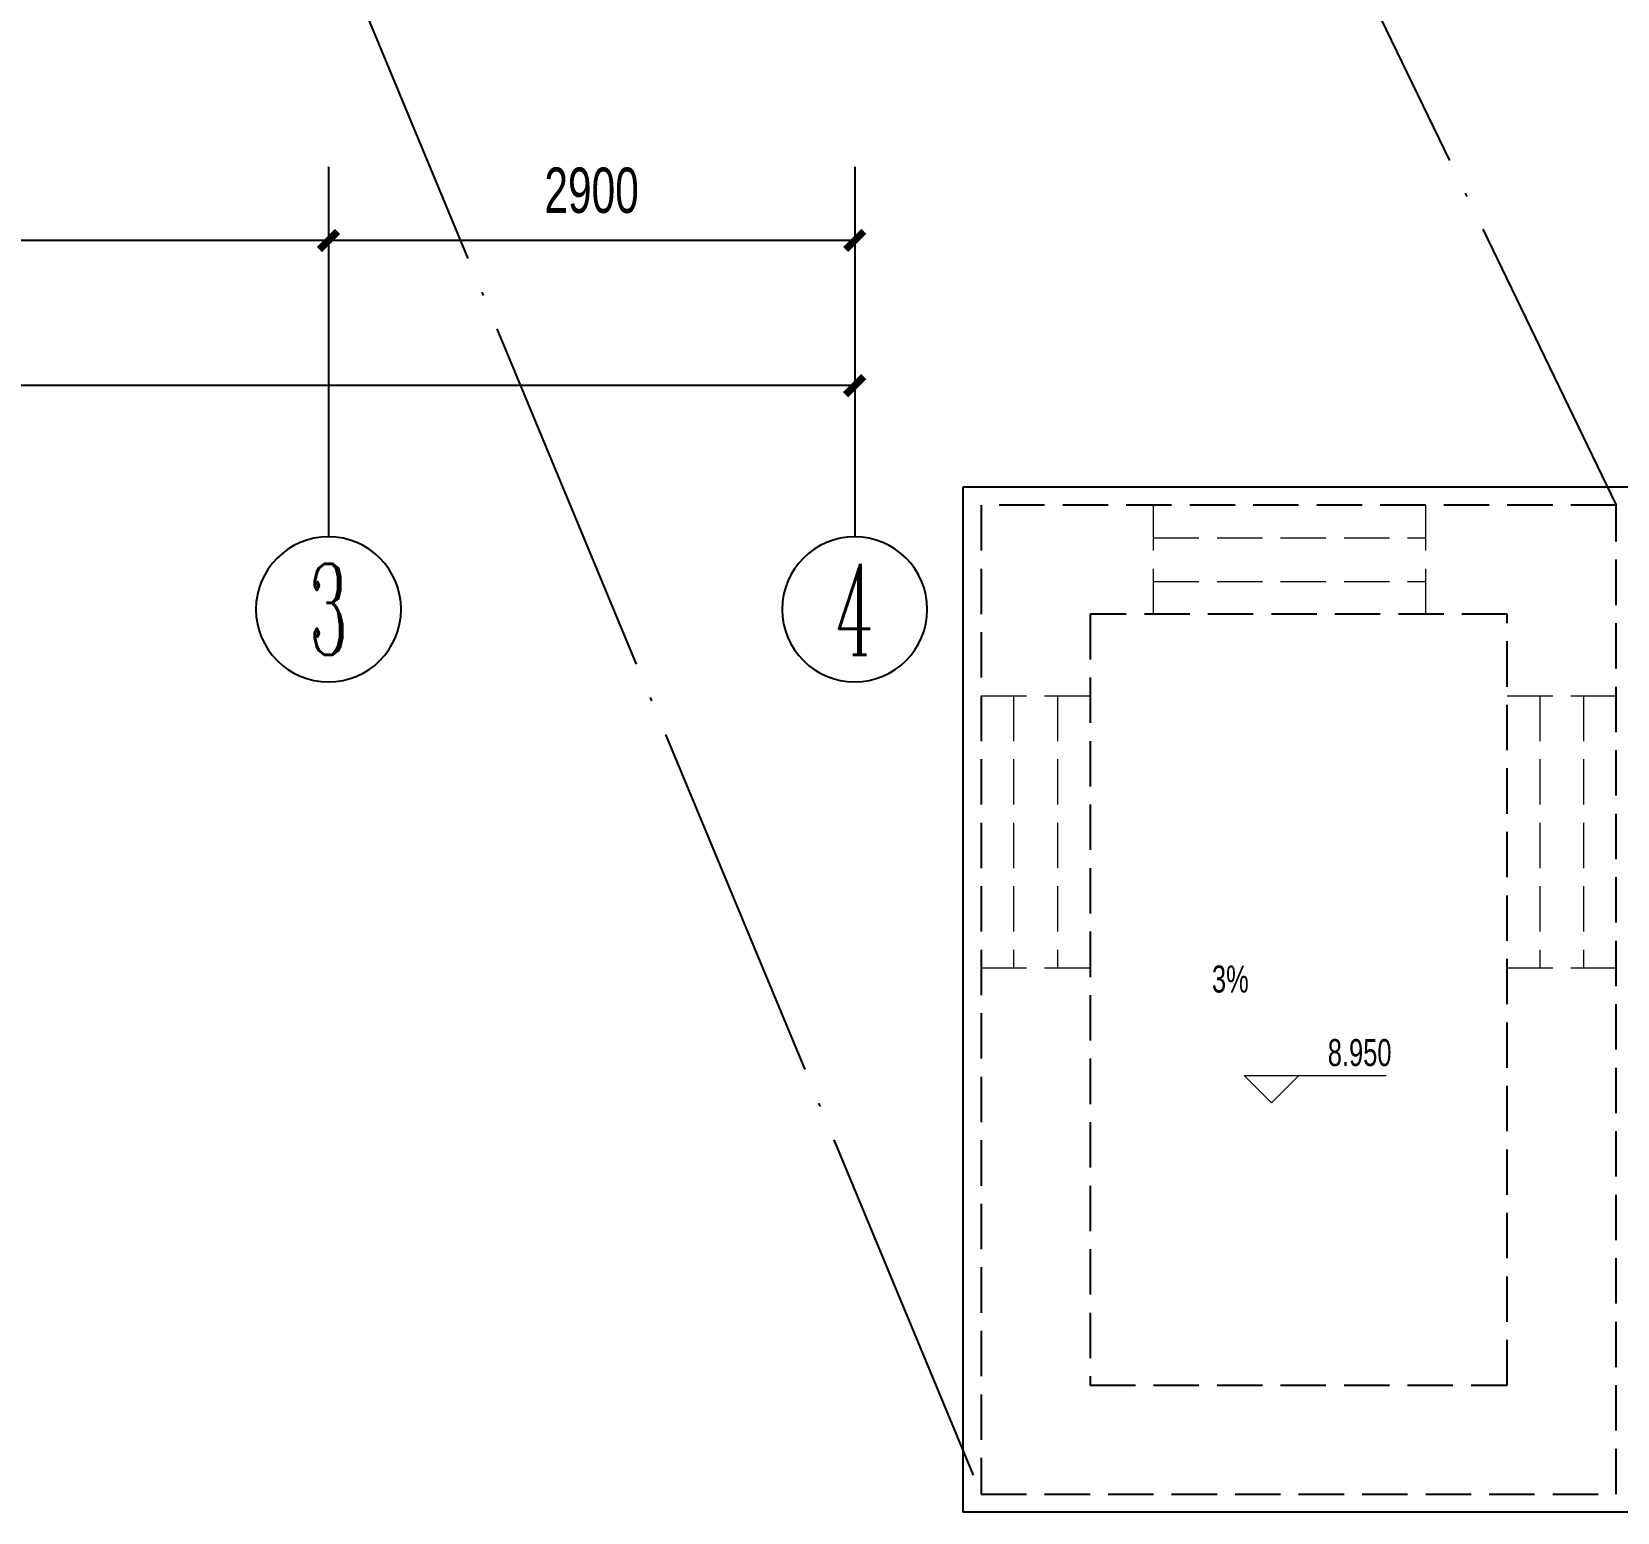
# Model space of a CAD drawing. Extents: x 141823 to 183823, y -39186 to 56515.
# Drawn here: x 169446 to 178185, y -2133 to 6027 of the extents above; entities that cross this region are included whole.
import ezdxf
from ezdxf.enums import TextEntityAlignment as Align

# ---------------------------------------------------------------- set-up
doc = ezdxf.new("R2010")
doc.units = 0
doc.header["$LTSCALE"] = 1000
doc.header["$MEASUREMENT"] = 0
doc.linetypes.add('DASH', pattern=[0.35, 0.25, -0.1])
doc.linetypes.add('DOTE', pattern=[2.42, 2, -0.2, 0.02, -0.2])
doc.layers.add('AXIS', color=3, linetype='Continuous')
doc.layers.add('AXIS_TEXT', color=7, linetype='Continuous')
for name, color, linetype, lineweight in [('DIM_ELEV', 3, 'Continuous', 15), ('DIM_SYMB', 3, 'Continuous', 15), ('PUB_TEXT', 7, 'Continuous', 15), ('WINDOW', 4, 'Continuous', 13)]:
    doc.layers.add(name, color=color, linetype=linetype, lineweight=lineweight)
doc.styles.add('_TCH_AXIS', font='COMPLEX', dxfattribs={"bigfont": 'GBCBIG'})
doc.styles.add('_TCH_DIM', font='hztxt_e.shx', dxfattribs={"width": 0.7, "bigfont": 'hztxt.shx'})
doc.styles.add('COMPLEX', font='COMPLEX')
doc.styles.add('DIM_FONT', font='hztxt_e.shx', dxfattribs={"width": 0.7, "bigfont": 'hztxt.shx'})
doc.dimstyles.new('DIMN50', dxfattribs={"dimtxt": 250, "dimasz": 100, "dimexe": 150, "dimexo": 150, "dimgap": 150, "dimtad": 1, "dimdec": 0, "dimzin": 0, "dimdsep": 46, "dimtxsty": 'DIM_FONT', "dimblk": 'ARCHTICK', "dimcen": 0.09, "dimclrt": 7, "dimazin": 2, "dimtfac": 1, "dimtdec": 0, "dimtix": 1, "dimtmove": 2, "dimatfit": 3, "dimldrblk": 'ARCHTICK', "dimfxl": 0, "dimtolj": 1, "dimtzin": 0, "dimarcsym": 0})

# ---------------------------------------------------------------- blocks, each defined once
blk = doc.blocks.new('_ArchTick')
at = {"color": 0, "linetype": 'ByBlock', "const_width": 0.4}
blk.add_lwpolyline([(-0.5, -0.5), (0.5, 0.5)], dxfattribs=at)
blk = doc.blocks.new('*D67')
at = {"layer": 'AXIS', "color": 0, "lineweight": -2}
for p, q in [((162081.8, 5282.9), (162081.8, 4726.2)), ((171081.8, 5282.9), (171081.8, 4726.2)), ((171081.8, 4876.2), (162081.8, 4876.2))]:
    blk.add_line(p, q, dxfattribs=at)
at = {"layer": 'Defpoints', "color": 0}
for p in [(162081.8, 5432.9), (171081.8, 5432.9), (162081.8, 4876.2)]:
    blk.add_point(p, dxfattribs=at)
at = {"layer": 'AXIS', "color": 0, "lineweight": -2, "xscale": 100, "yscale": 100, "zscale": 100, "rotation": 180}
blk.add_blockref('_ArchTick', (162081.8, 4876.2), dxfattribs=at)
at = {"layer": 'AXIS', "color": 0, "lineweight": -2, "xscale": 100, "yscale": 100, "zscale": 100}
blk.add_blockref('_ArchTick', (171081.8, 4876.2), dxfattribs=at)
at = {"layer": 'AXIS', "color": 7, "insert": (166581.8, 5151.2), "char_height": 250, "attachment_point": 5, "style": 'DIM_FONT'}
blk.add_mtext('\\A1;9000', dxfattribs=at)
blk = doc.blocks.new('*D68')
at = {"layer": 'AXIS', "color": 0, "lineweight": -2}
for p, q in [((171081.8, 5282.9), (171081.8, 4726.2)), ((173981.8, 5282.9), (173981.8, 4726.2)), ((173981.8, 4876.2), (171081.8, 4876.2))]:
    blk.add_line(p, q, dxfattribs=at)
at = {"layer": 'Defpoints', "color": 0}
for p in [(171081.8, 5432.9), (173981.8, 5432.9), (171081.8, 4876.2)]:
    blk.add_point(p, dxfattribs=at)
at = {"layer": 'AXIS', "color": 0, "lineweight": -2, "xscale": 100, "yscale": 100, "zscale": 100, "rotation": 180}
blk.add_blockref('_ArchTick', (171081.8, 4876.2), dxfattribs=at)
at = {"layer": 'AXIS', "color": 0, "lineweight": -2, "xscale": 100, "yscale": 100, "zscale": 100}
blk.add_blockref('_ArchTick', (173981.8, 4876.2), dxfattribs=at)
at = {"layer": 'AXIS', "color": 7, "insert": (172531.8, 5151.2), "char_height": 250, "attachment_point": 5, "style": 'DIM_FONT'}
blk.add_mtext('\\A1;2900', dxfattribs=at)
blk = doc.blocks.new('*D83')
at = {"layer": 'AXIS', "color": 0, "lineweight": -2}
for p, q in [((152081.8, 5132.9), (152081.8, 3926.2)), ((173981.8, 5132.9), (173981.8, 3926.2)), ((173981.8, 4076.2), (152081.8, 4076.2))]:
    blk.add_line(p, q, dxfattribs=at)
at = {"layer": 'Defpoints', "color": 0}
for p in [(152081.8, 5282.9), (173981.8, 5282.9), (152081.8, 4076.2)]:
    blk.add_point(p, dxfattribs=at)
at = {"layer": 'AXIS', "color": 0, "lineweight": -2, "xscale": 100, "yscale": 100, "zscale": 100, "rotation": 180}
blk.add_blockref('_ArchTick', (152081.8, 4076.2), dxfattribs=at)
at = {"layer": 'AXIS', "color": 0, "lineweight": -2, "xscale": 100, "yscale": 100, "zscale": 100}
blk.add_blockref('_ArchTick', (173981.8, 4076.2), dxfattribs=at)
at = {"layer": 'AXIS', "color": 7, "insert": (163031.8, 4351.2), "char_height": 250, "attachment_point": 5, "style": 'DIM_FONT'}
blk.add_mtext('\\A1;21900', dxfattribs=at)
blk = doc.blocks.new('_AXISO')
blk.add_circle((0, 0), 0.5)
at = {"layer": 'AXIS_TEXT', "style": 'COMPLEX', "width": 1.041667}
blk.add_attdef('A', text='', height=0.56, dxfattribs=at).set_placement((-0.25, -0.28), (0.25, -0.28), align=Align.FIT)

msp = doc.modelspace()

# ---------------------------------------------------------------- linework, layer by layer
at = {"linetype": 'DOTE'}
for p, q in [((174281.8, 11473.7), (178178.7, 3417.1)), ((171081.8, 6623.7), (174678.7, -2032.9))]:
    msp.add_line(p, q, dxfattribs=at)
for p, q in [((178278.7, 3517.1), (174578.7, 3517.1)), ((174578.7, 3517.1), (174578.7, -2132.9)), ((178278.7, -2132.9), (174578.7, -2132.9))]:
    msp.add_line(p, q)
at = {"linetype": 'DASH'}
for points in [[(178178.7, 3417.1), (174678.7, 3417.1), (174678.7, -2032.9), (178178.7, -2032.9)], [(177578.7, 2817.1), (175278.7, 2817.1), (175278.7, -1432.9), (177578.7, -1432.9)]]:
    msp.add_lwpolyline(points, close=True, dxfattribs=at)
at = {"layer": 'AXIS'}
for p, q in [((171081.8, 5282.9), (171081.8, 3243.3)), ((173981.8, 5282.9), (173981.8, 3243.3))]:
    msp.add_line(p, q, dxfattribs=at)
at = {"layer": 'DIM_ELEV'}
for p, q in [((176279.2, 123.7), (176129.2, 273.7)), ((176129.2, 273.7), (176911.7, 273.7)), ((176279.2, 123.7), (176429.2, 273.7))]:
    msp.add_line(p, q, dxfattribs=at)
at = {"layer": 'DIM_SYMB'}
msp.add_lwpolyline([(176168.2, 805.8, 0, 0, 0), (176919.4, 805.8, 40, 0, 0), (177069.4, 805.8, 0, 0, 0)], format="xyseb", dxfattribs=at)
at = {"layer": 'WINDOW', "linetype": 'DASH'}
for p, q in [((175628.7, 3237.9), (177128.7, 3237.9)), ((175628.7, 2996.3), (177128.7, 2996.3)), ((174857.9, 2367.1), (174857.9, 867.1)), ((175099.4, 2367.1), (175099.4, 867.1)), ((177757.9, 2367.1), (177757.9, 867.1)), ((177999.4, 2367.1), (177999.4, 867.1))]:
    msp.add_line(p, q, dxfattribs=at)
for points in [[(175628.7, 2817.1), (175628.7, 3417.1)], [(177128.7, 2817.1), (177128.7, 3417.1)], [(174678.7, 2367.1), (175278.7, 2367.1)], [(177578.7, 2367.1), (178178.7, 2367.1)], [(174678.7, 867.1), (175278.7, 867.1)], [(177578.7, 867.1), (178178.7, 867.1)]]:
    msp.add_lwpolyline(points, dxfattribs=at)

# ---------------------------------------------------------------- block references
at = {"layer": 'AXIS'}
ref = msp.add_blockref('_AXISO', (171081.8, 2843.3), dxfattribs=dict(at, xscale=-800, yscale=800, zscale=800))
ref.add_attrib('A', '3', dxfattribs={"layer": 'AXIS_TEXT', "height": 499.7, "style": '_TCH_AXIS', "width": 0.642857}).set_placement((170974.8, 2593.5), (171188.9, 2593.5), align=Align.FIT)
ref = msp.add_blockref('_AXISO', (173981.8, 2843.3), dxfattribs=dict(at, xscale=-800, yscale=800, zscale=800))
ref.add_attrib('A', '4', dxfattribs={"layer": 'AXIS_TEXT', "height": 499.7, "style": '_TCH_AXIS', "width": 0.5625}).set_placement((173874.8, 2593.5), (174088.9, 2593.5), align=Align.FIT)

# ---------------------------------------------------------------- texts
at = {"layer": 'PUB_TEXT', "style": '_TCH_DIM', "width": 0.705882}
for s, p in [('3%%%', (175950.7, 731.5)), ('8.950', (176589.2, 326.2))]:
    msp.add_text(s, height=148.75, dxfattribs=at).set_placement(p)

# ---------------------------------------------------------------- dimensions: what is measured, and where the dimension line sits
at = {"layer": 'AXIS'}
for p1, p2, distance, picture, middle in [((171081.8, 5432.9), (162081.8, 5432.9), 556.7, '*D67', (166581.8, 5151.2)), ((173981.8, 5432.9), (171081.8, 5432.9), 556.7, '*D68', (172531.8, 5151.2)), ((173981.8, 5282.9), (152081.8, 5282.9), 1206.7, '*D83', (163031.8, 4351.2))]:
    dim = msp.add_aligned_dim(p1=p1, p2=p2, distance=distance, dimstyle='DIMN50', dxfattribs=at)
    dim.commit()
    dim.dimension.update_dxf_attribs({"geometry": picture, "text_midpoint": middle})

doc.saveas('drawing.dxf')
